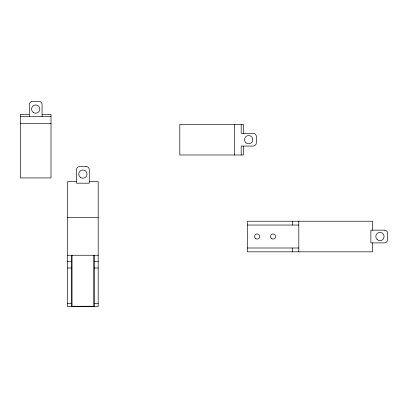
<?xml version="1.0" encoding="UTF-8"?>
<svg xmlns="http://www.w3.org/2000/svg" width="408" height="408" viewBox="0 0 408 408"><rect width="100%" height="100%" fill="white"/><g stroke="black" fill="none" stroke-linecap="round" stroke-linejoin="round"><path stroke-width="0.61" d="M29.009 114.332L20.4 114.332L20.4 177.939L51.005 177.939L51.005 114.332L42.396 114.332M20.4 116.54L51.005 116.54M20.4 123.4L51.005 123.4M76.51 181.58L67.585 181.58L67.585 306.581L98.19 306.581L98.19 181.58L89.265 181.58M67.585 217.311L98.19 217.311M247.477 225.043L298.809 225.043M247.477 247.998L298.809 247.998M67.585 255.25L98.19 255.25M67.585 261.625L71.41 261.625M94.365 261.625L98.19 261.625M67.585 268.005L71.41 268.005M94.365 268.005L98.19 268.005M67.585 303.394L71.41 303.394M94.365 303.394L98.19 303.394M372.478 230.143L372.478 221.218L247.477 221.218L247.477 251.823L372.478 251.823L372.478 242.898M298.809 221.218L298.809 251.823M292.434 221.218L292.434 225.043M292.434 247.998L292.434 251.823M243.413 133.793L243.413 124.374L179.811 124.374L179.811 154.984L243.413 154.984L243.413 146.151M241.204 124.374L241.204 133.304L253.139 133.304A3.188 3.188 0 0 1 256.326 136.491L256.326 142.866A3.188 3.188 0 0 1 253.139 146.054L241.204 146.054L241.204 154.984M234.345 124.374L234.345 154.984M94.365 255.25L94.365 306.581M93.728 255.25L93.728 306.26L72.048 306.26L72.048 255.25M82.89 306.138L82.89 306.581M71.41 255.25L71.41 306.581M42.08 116.54L42.08 104.606A3.188 3.188 0 0 0 38.893 101.419L32.518 101.419A3.188 3.188 0 0 0 29.325 104.606L29.325 116.54M86.078 166.459L79.703 166.459A3.188 3.188 0 0 0 76.51 169.646L76.51 183.187L89.265 183.187L89.265 169.646A3.188 3.188 0 0 0 86.078 166.459M384.413 230.143L370.872 230.143L370.872 242.898L384.413 242.898A3.188 3.188 0 0 0 387.6 239.71L387.6 233.33A3.188 3.188 0 0 0 384.413 230.143M33.629 112.659A4.146 4.146 0 0 0 39.846 109.074A4.146 4.146 0 0 0 33.629 105.483A4.146 4.146 0 0 0 33.629 112.659M80.815 177.699A4.146 4.146 0 0 0 87.032 174.109A4.146 4.146 0 0 0 80.815 170.524A4.146 4.146 0 0 0 80.815 177.699M245.983 142.831A4.146 4.146 0 0 0 252.751 140.434A4.146 4.146 0 0 0 247.289 135.772A4.146 4.146 0 0 0 245.983 142.831M377.257 239.669A4.146 4.146 0 0 0 384.025 237.272A4.146 4.146 0 0 0 378.563 232.611A4.146 4.146 0 0 0 377.257 239.669M255.831 238.726A2.55 2.55 0 0 0 259.656 236.518A2.55 2.55 0 0 0 255.831 234.309A2.55 2.55 0 0 0 255.831 238.726M271.774 238.726A2.55 2.55 0 0 0 275.599 236.518A2.55 2.55 0 0 0 271.774 234.309A2.55 2.55 0 0 0 271.774 238.726"/></g></svg>
